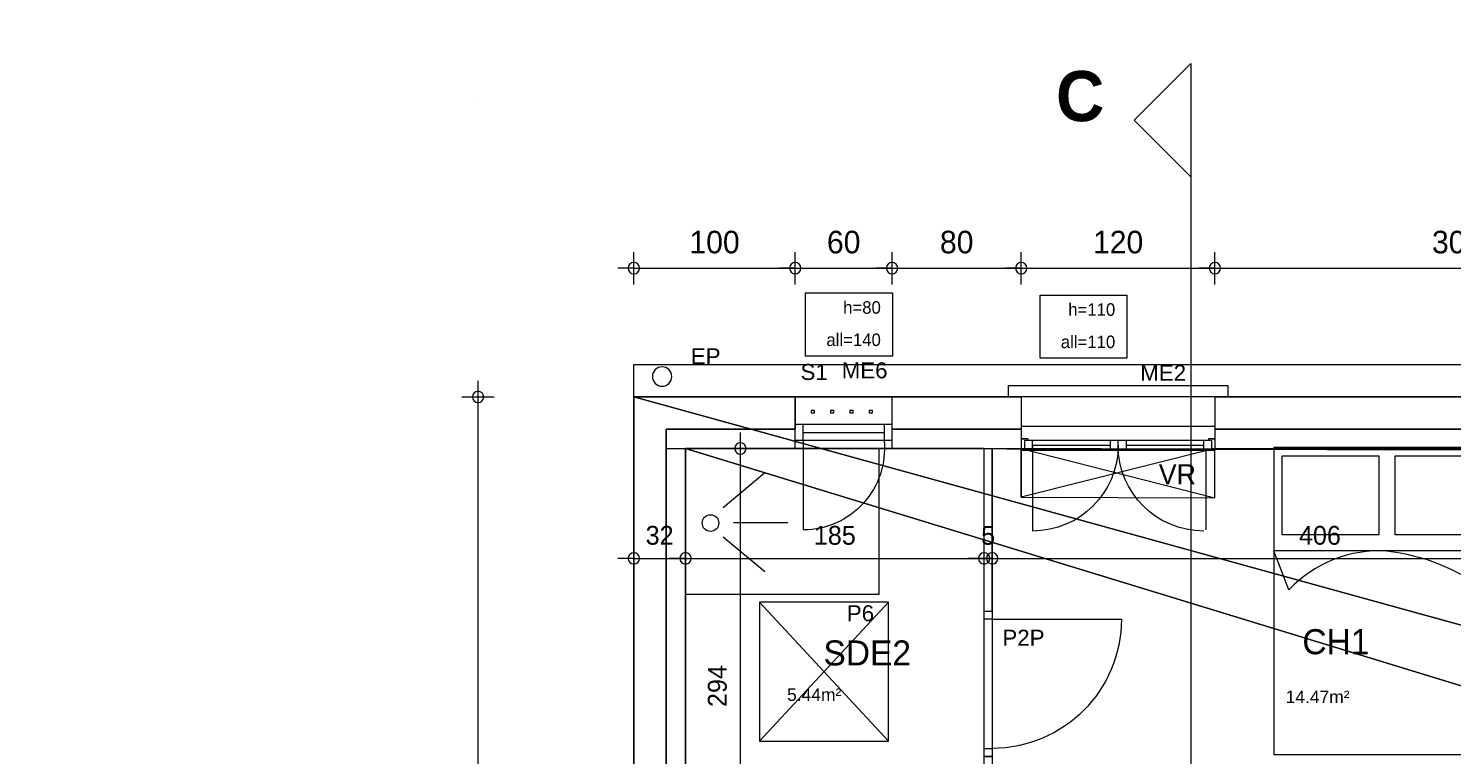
# Model space of a CAD drawing. Header units: metres. Extents: x -36.1 to 26, y -0.1 to 41.9.
# Drawn here: x -14.75 to -5.93, y 10.67 to 15.17 of the extents above; entities that cross this region are included whole.
import ezdxf
from ezdxf.enums import TextEntityAlignment as Align
from ezdxf.lldxf.tags import DXFTag

# ---------------------------------------------------------------- set-up
doc = ezdxf.new("R2010")
doc.units = ezdxf.units.M
doc.header["$MEASUREMENT"] = 0
for name, color, linetype in [('Calque commun', 7, 'Continuous'), ('Calque100', 7, 'Continuous'), ('Calque4', 7, 'Continuous'), ('Cotations', 7, 'Continuous'), ('Textes', 7, 'Continuous')]:
    doc.layers.add(name, color=color, linetype=linetype)
doc.styles.add('Arial4', font='arial.ttf', dxfattribs={"height": 0.077313})
doc.styles.add('Arial5', font='arial.ttf', dxfattribs={"height": 0.098961})
doc.styles.add('Century Gothic', font='GOTHIC.TTF', dxfattribs={"height": 0.155151})
doc.styles.add('Century Gothic2', font='GOTHIC.TTF', dxfattribs={"height": 0.139636})
doc.styles.add('Century Gothic5', font='GOTHIC.TTF', dxfattribs={"height": 0.077575})
doc.styles.add('Century Gothic6', font='GOTHIC.TTF', dxfattribs={"height": 0.116363})
doc.styles.add('Century Gothic7', font='GOTHIC.TTF', dxfattribs={"height": 0.124121})
doc.styles.add('Century Gothic8', font='GOTHICB.TTF', dxfattribs={"height": 0.31023})
tags = doc.linetypes.add('DASHDOT2', pattern=[0.5, 0.25, -0.125, 0, -0.125]).pattern_tags.tags
tags[10:11] = [DXFTag(74, 4), DXFTag(75, 0), DXFTag(340, '0'), DXFTag(46, 1.0), DXFTag(50, 0.0), DXFTag(44, 0.0), DXFTag(45, 0.0)]
tags[8:9] = [DXFTag(74, 4), DXFTag(75, 0), DXFTag(340, '0'), DXFTag(46, 1.0), DXFTag(50, 0.0), DXFTag(44, 0.0), DXFTag(45, 0.0)]
tags[6:7] = [DXFTag(74, 4), DXFTag(75, 0), DXFTag(340, '0'), DXFTag(46, 1.0), DXFTag(50, 0.0), DXFTag(44, 0.0), DXFTag(45, 0.0)]
tags[4:5] = [DXFTag(74, 4), DXFTag(75, 0), DXFTag(340, '0'), DXFTag(46, 1.0), DXFTag(50, 0.0), DXFTag(44, 0.0), DXFTag(45, 0.0)]
tags = doc.linetypes.add('DOT2', pattern=[0.125, 0, -0.125]).pattern_tags.tags
tags[6:7] = [DXFTag(74, 4), DXFTag(75, 0), DXFTag(340, '0'), DXFTag(46, 1.0), DXFTag(50, 0.0), DXFTag(44, 0.0), DXFTag(45, 0.0)]
tags[4:5] = [DXFTag(74, 4), DXFTag(75, 0), DXFTag(340, '0'), DXFTag(46, 1.0), DXFTag(50, 0.0), DXFTag(44, 0.0), DXFTag(45, 0.0)]
tags = doc.linetypes.add('HIDDEN', pattern=[0.375, 0.25, -0.125]).pattern_tags.tags
tags[6:7] = [DXFTag(74, 4), DXFTag(75, 0), DXFTag(340, '0'), DXFTag(46, 1.0), DXFTag(50, 0.0), DXFTag(44, 0.0), DXFTag(45, 0.0)]
tags[4:5] = [DXFTag(74, 4), DXFTag(75, 0), DXFTag(340, '0'), DXFTag(46, 1.0), DXFTag(50, 0.0), DXFTag(44, 0.0), DXFTag(45, 0.0)]
tags = doc.linetypes.add('HIDDEN2', pattern=[0.1875, 0.125, -0.0625]).pattern_tags.tags
tags[6:7] = [DXFTag(74, 4), DXFTag(75, 0), DXFTag(340, '0'), DXFTag(46, 1.0), DXFTag(50, 0.0), DXFTag(44, 0.0), DXFTag(45, 0.0)]
tags[4:5] = [DXFTag(74, 4), DXFTag(75, 0), DXFTag(340, '0'), DXFTag(46, 1.0), DXFTag(50, 0.0), DXFTag(44, 0.0), DXFTag(45, 0.0)]

# ---------------------------------------------------------------- blocks, each defined once
blk = doc.blocks.new('Block8295')
at = {"layer": 'Calque commun', "color": 7, "linetype": 'Continuous', "lineweight": 18}
for p, q in [((-10.7986, 12.8909), (-10.9986, 12.8909)), ((-10.7986, 12.6909), (-10.7986, 12.6909))]:
    blk.add_line(p, q, dxfattribs=at)
at = {"layer": 'Calque commun', "color": 7, "linetype": 'Continuous', "lineweight": 9}
blk.add_line((-10.7986, 12.5709), (-10.6786, 12.5709), dxfattribs=at)
blk = doc.blocks.new('Block8298')
at = {"layer": 'Calque commun', "color": 7, "linetype": 'Continuous', "lineweight": 18}
blk.add_line((-10.9986, 3.8909), (-10.9986, 12.8909), dxfattribs=at)
at = {"layer": 'Calque commun', "color": 7, "linetype": 'Continuous', "lineweight": 9}
for p, q in [((-10.7986, 4.0909), (-10.7986, 12.6909)), ((-10.6786, 4.2109), (-10.6786, 12.5709))]:
    blk.add_line(p, q, dxfattribs=at)
blk = doc.blocks.new('Block8299')
at = {"layer": 'Calque commun', "color": 7, "linetype": 'Continuous', "lineweight": 18}
for p, q in [((-10.9986, 12.8909), (-9.9986, 12.8909)), ((-9.3986, 12.8909), (-8.5986, 12.8909)), ((-7.3986, 12.8909), (-4.3986, 12.8909))]:
    blk.add_line(p, q, dxfattribs=at)
at = {"layer": 'Calque commun', "color": 7, "linetype": 'Continuous', "lineweight": 9}
for p, q in [((-10.7986, 12.6909), (-9.9986, 12.6909)), ((-9.3986, 12.6909), (-8.5986, 12.6909)), ((-7.3986, 12.6909), (-4.5986, 12.6909)), ((-10.6786, 12.5709), (-9.9986, 12.5709)), ((-9.3986, 12.5709), (-8.5986, 12.5709)), ((-7.3986, 12.5709), (-4.7186, 12.5709))]:
    blk.add_line(p, q, dxfattribs=at)
blk = doc.blocks.new('@PRES_1_$$_1')
at = {"layer": 'Calque commun', "color": 5, "linetype": 'Continuous', "lineweight": 9}
for p, q in [((0, 0.32), (0.6, 0.32)), ((0.6, 0.15), (0, 0.15)), ((0.05, 0.05), (0.05, 0.15)), ((0.05, 0.1), (0.55, 0.1)), ((0.55, 0.15), (0.55, 0.05)), ((0.6, 0.05), (0, 0.05)), ((0, 0), (0.6, 0))]:
    blk.add_line(p, q, dxfattribs=at)
blk = doc.blocks.new('@PRES_1_$$_1-2')
at = {"layer": 'Calque commun', "color": 0, "linetype": 'ByBlock', "lineweight": -2}
blk.add_line((0, 0), (0, 0.32), dxfattribs=at)
blk = doc.blocks.new('@PRES_1_$$_1-3')
at = {"layer": 'Calque commun', "color": 0, "linetype": 'ByBlock', "lineweight": -2}
blk.add_line((0, 0), (0, 0.32), dxfattribs=at)
blk = doc.blocks.new('INTER_2D_COMB')
at = {"layer": 'Calque4', "color": 0, "linetype": 'ByBlock', "lineweight": -2}
blk.add_blockref('@PRES_1_$$_1', (0, 0), dxfattribs=at)
at = {"layer": 'Calque4', "color": 7, "linetype": 'Continuous', "lineweight": 9}
blk.add_blockref('@PRES_1_$$_1-2', (0, 0), dxfattribs=at)
at = {"layer": 'Calque4', "color": 7, "linetype": 'Continuous', "lineweight": 9, "extrusion": (0, 0, -1), "xscale": -1, "yscale": -1, "zscale": -1, "rotation": -180}
blk.add_blockref('@PRES_1_$$_1-3', (-0.6, 0), dxfattribs=at)
blk = doc.blocks.new('PLACED_COMB')
at = {"layer": 'Calque4', "color": 0, "linetype": 'ByBlock', "lineweight": -2}
blk.add_blockref('INTER_2D_COMB', (0, 0), dxfattribs=at)
blk = doc.blocks.new('new7')
at = {"layer": 'Calque commun', "color": 5, "linetype": 'Continuous', "lineweight": 9}
blk.add_arc((0, 0), 0.5, 0, 359.9994, dxfattribs=at)
blk = doc.blocks.new('new8')
at = {"layer": 'Calque commun', "color": 5, "linetype": 'Continuous', "lineweight": 9}
blk.add_arc((0, 0), 0.5, 0, 359.9994, dxfattribs=at)
blk = doc.blocks.new('DimLine8380')
at = {"layer": 'Calque commun', "color": 5, "linetype": 'Continuous', "lineweight": 9}
for p, q in [((-11.9636, 12.8909), (-11.9636, 12.9909)), ((-12.0636, 12.8909), (-11.8636, 12.8909)), ((-11.9636, 3.8909), (-11.9636, 12.8909)), ((-12.0636, 3.8909), (-11.8636, 3.8909)), ((-11.9636, 3.8909), (-11.9636, 3.7909))]:
    blk.add_line(p, q, dxfattribs=at)
at = {"layer": 'Calque commun', "color": 5, "linetype": 'Continuous', "lineweight": 9, "xscale": 0.07000000029802322, "yscale": 0.07000000029802322, "zscale": 0.07000000029802322, "rotation": 90}
for name, p in [('new8', (-11.9636, 12.8909)), ('new7', (-11.9636, 3.8909))]:
    blk.add_blockref(name, p, dxfattribs=at)
at = {"layer": 'Calque commun', "color": 5, "linetype": 'Continuous', "lineweight": 9, "style": 'Century Gothic2'}
blk.add_text('900', height=0.13964, rotation=90.00001, dxfattribs=at).set_placement((-12.0136, 8.3909), align=Align.BOTTOM_CENTER)
blk = doc.blocks.new('@PRES_1_$$_1-7')
at = {"layer": 'Calque commun', "color": 2, "linetype": 'Continuous', "lineweight": 9}
for p, q in [((0, 0.33), (1.2, 0.33)), ((0, 0.32), (0, 0.33)), ((0, 0.32), (0.02, 0.32)), ((0.02, 0.27), (0.02, 0.32)), ((1.18, 0.27), (0.02, 0.27)), ((0.04, 0.26), (0.04, 0.27)), ((0.07, 0.33), (0.07, 0.27)), ((0.55, 0.27), (0.55, 0.33)), ((0.6, 0.33), (0.6, 0.27)), ((0.65, 0.27), (0.65, 0.33)), ((1.13, 0.33), (1.13, 0.27)), ((1.16, 0.26), (1.16, 0.27)), ((1.18, 0.32), (1.18, 0.27)), ((1.18, 0.32), (1.2, 0.32)), ((1.2, 0.32), (1.2, 0.33)), ((0.04, 0.26), (0, 0.26)), ((0, 0.26), (0.02, 0.26)), ((0, 0.18), (1.2, 0.18)), ((1.2, 0.26), (1.16, 0.26)), ((1.18, 0.26), (1.2, 0.26)), ((-0.08, 0), (-0.08, -0.07)), ((1.28, -0.07), (1.28, 0)), ((-0.08, -0.07), (1.28, -0.07))]:
    blk.add_line(p, q, dxfattribs=at)
at = {"layer": 'Calque commun', "color": 3, "linetype": 'Continuous', "lineweight": 9}
for p, q in [((0.55, 0.3), (0.07, 0.3)), ((1.13, 0.3), (0.65, 0.3))]:
    blk.add_line(p, q, dxfattribs=at)
blk = doc.blocks.new('@PRES_1_$$_1-8')
at = {"layer": 'Calque commun', "color": 0, "linetype": 'ByBlock', "lineweight": -2}
blk.add_line((0, 0), (0, 0.32), dxfattribs=at)
blk = doc.blocks.new('@PRES_1_$$_1-9')
at = {"layer": 'Calque commun', "color": 0, "linetype": 'ByBlock', "lineweight": -2}
blk.add_line((0, 0), (0, 0.32), dxfattribs=at)
blk = doc.blocks.new('INTER_2D_COMB3')
at = {"layer": 'Calque commun', "color": 0, "linetype": 'ByBlock', "lineweight": -2}
blk.add_blockref('@PRES_1_$$_1-7', (0, 0), dxfattribs=at)
at = {"layer": 'Calque commun', "color": 7, "linetype": 'Continuous', "lineweight": 9}
blk.add_blockref('@PRES_1_$$_1-8', (0, 0), dxfattribs=at)
at = {"layer": 'Calque commun', "color": 7, "linetype": 'Continuous', "lineweight": 9, "extrusion": (0, 0, -1), "xscale": -1, "yscale": -1, "zscale": -1, "rotation": -180}
blk.add_blockref('@PRES_1_$$_1-9', (-1.2, 0), dxfattribs=at)
blk = doc.blocks.new('PLACED_COMB3')
at = {"layer": 'Calque commun', "color": 0, "linetype": 'ByBlock', "lineweight": -2}
blk.add_blockref('INTER_2D_COMB3', (0, 0), dxfattribs=at)
blk = doc.blocks.new('_8')
at = {"layer": 'Calque commun', "color": 7, "linetype": 'Continuous', "lineweight": 9}
for p, q in [((-0.491, -0.1501), (-0.2333, -0.3664)), ((-0.6334, -0.4582), (-0.2969, -0.4582)), ((-0.491, -0.7635), (-0.2333, -0.5472))]:
    blk.add_line(p, q, dxfattribs=at)
blk.add_arc((-0.1549, -0.4608), 0.0514, 89.99999, 89.9994, dxfattribs=at)
blk = doc.blocks.new('@PRES_1_$$_1-30')
at = {"layer": 'Calque commun', "color": 5, "linetype": 'Continuous', "lineweight": 9}
blk.add_line((0.05, 0.05), (0.05, 0.85), dxfattribs=at)
at = {"layer": 'Calque commun', "color": 5, "linetype": 'Continuous', "lineweight": 9, "extrusion": (0, 0, -1)}
blk.add_arc((-0.05, 0.05), 0.8, 90, 180, dxfattribs=at)
at = {"layer": 'Calque commun', "color": 5, "linetype": 'Continuous', "lineweight": 9}
mesh = blk.add_polyface(dxfattribs=at)
corners = [(0, 0), (0, 0.05), (0.05, 0.05), (0.05, 0)]
mesh.append_faces([[corners[k] for k in face] for face in [(0, 1, 2, 3)]], dxfattribs={"color": 5})
mesh = blk.add_polyface(dxfattribs=at)
corners = [(0.85, 0), (0.85, 0.05), (0.9, 0.05), (0.9, 0)]
mesh.append_faces([[corners[k] for k in face] for face in [(0, 1, 2, 3)]], dxfattribs={"color": 5})
blk = doc.blocks.new('@PRES_1_$$_1-31')
at = {"layer": 'Calque commun', "color": 0, "linetype": 'Continuous', "lineweight": 9}
blk.add_line((0, 0), (0, 0.05), dxfattribs=at)
blk = doc.blocks.new('@PRES_1_$$_1-32')
at = {"layer": 'Calque commun', "color": 0, "linetype": 'Continuous', "lineweight": 9}
blk.add_line((0, 0), (0, 0.05), dxfattribs=at)
blk = doc.blocks.new('INTER_2D_COMB12')
at = {"layer": 'Calque commun', "color": 0, "linetype": 'ByBlock', "lineweight": -2}
blk.add_blockref('@PRES_1_$$_1-30', (0, 0), dxfattribs=at)
at = {"layer": 'Calque commun', "color": 15, "linetype": 'ByBlock', "lineweight": -2}
blk.add_blockref('@PRES_1_$$_1-31', (0, 0), dxfattribs=at)
at = {"layer": 'Calque commun', "color": 15, "linetype": 'ByBlock', "lineweight": -2, "extrusion": (0, 0, -1), "xscale": -1, "yscale": -1, "zscale": -1, "rotation": -180}
blk.add_blockref('@PRES_1_$$_1-32', (-0.9, 0), dxfattribs=at)
blk = doc.blocks.new('PLACED_COMB12')
at = {"layer": 'Calque commun', "color": 0, "linetype": 'ByBlock', "lineweight": -2}
blk.add_blockref('INTER_2D_COMB12', (0, 0), dxfattribs=at)
blk = doc.blocks.new('new71')
at = {"layer": 'Calque commun', "color": 5, "linetype": 'Continuous', "lineweight": 9}
blk.add_arc((0, 0), 0.5, 0, 359.9994, dxfattribs=at)
blk = doc.blocks.new('new72')
at = {"layer": 'Calque commun', "color": 5, "linetype": 'Continuous', "lineweight": 9}
blk.add_arc((0, 0), 0.5, 0, 359.9994, dxfattribs=at)
blk = doc.blocks.new('DimLine13344')
at = {"layer": 'Calque commun', "color": 5, "linetype": 'Continuous', "lineweight": 9}
for p, q in [((-10.9986, 13.5877), (-10.9986, 13.7877)), ((-9.9986, 13.5877), (-9.9986, 13.7877)), ((-10.9986, 13.6877), (-11.0986, 13.6877)), ((-10.9986, 13.6877), (-9.9986, 13.6877)), ((-9.9986, 13.6877), (-9.8986, 13.6877))]:
    blk.add_line(p, q, dxfattribs=at)
at = {"layer": 'Calque commun', "color": 5, "linetype": 'Continuous', "lineweight": 9, "xscale": 0.07000000029802322, "yscale": 0.07000000029802322, "zscale": 0.07000000029802322}
for name, p in [('new71', (-10.9986, 13.6877)), ('new72', (-9.9986, 13.6877))]:
    blk.add_blockref(name, p, dxfattribs=at)
at = {"layer": 'Calque commun', "color": 5, "linetype": 'Continuous', "lineweight": 9, "style": 'Century Gothic2'}
blk.add_text('100', height=0.13964, dxfattribs=at).set_placement((-10.4986, 13.7377), align=Align.BOTTOM_CENTER)
blk = doc.blocks.new('new73')
at = {"layer": 'Calque commun', "color": 5, "linetype": 'Continuous', "lineweight": 9}
blk.add_arc((0, 0), 0.5, 0, 359.9994, dxfattribs=at)
blk = doc.blocks.new('new74')
at = {"layer": 'Calque commun', "color": 5, "linetype": 'Continuous', "lineweight": 9}
blk.add_arc((0, 0), 0.5, 0, 359.9994, dxfattribs=at)
blk = doc.blocks.new('DimLine13352')
at = {"layer": 'Calque commun', "color": 5, "linetype": 'Continuous', "lineweight": 9}
for p, q in [((-9.9986, 13.5877), (-9.9986, 13.7877)), ((-9.3986, 13.5877), (-9.3986, 13.7877)), ((-9.9986, 13.6877), (-10.0986, 13.6877)), ((-9.9986, 13.6877), (-9.3986, 13.6877)), ((-9.3986, 13.6877), (-9.2986, 13.6877))]:
    blk.add_line(p, q, dxfattribs=at)
at = {"layer": 'Calque commun', "color": 5, "linetype": 'Continuous', "lineweight": 9, "xscale": 0.07000000029802322, "yscale": 0.07000000029802322, "zscale": 0.07000000029802322}
for name, p in [('new73', (-9.9986, 13.6877)), ('new74', (-9.3986, 13.6877))]:
    blk.add_blockref(name, p, dxfattribs=at)
at = {"layer": 'Calque commun', "color": 5, "linetype": 'Continuous', "lineweight": 9, "style": 'Century Gothic2'}
blk.add_text('60', height=0.13964, dxfattribs=at).set_placement((-9.6986, 13.7377), align=Align.BOTTOM_CENTER)
blk = doc.blocks.new('new75')
at = {"layer": 'Calque commun', "color": 5, "linetype": 'Continuous', "lineweight": 9}
blk.add_arc((0, 0), 0.5, 0, 359.9994, dxfattribs=at)
blk = doc.blocks.new('new76')
at = {"layer": 'Calque commun', "color": 5, "linetype": 'Continuous', "lineweight": 9}
blk.add_arc((0, 0), 0.5, 0, 359.9994, dxfattribs=at)
blk = doc.blocks.new('DimLine13360')
at = {"layer": 'Calque commun', "color": 5, "linetype": 'Continuous', "lineweight": 9}
for p, q in [((-9.3986, 13.5877), (-9.3986, 13.7877)), ((-8.5986, 13.5877), (-8.5986, 13.7877)), ((-9.3986, 13.6877), (-9.4986, 13.6877)), ((-9.3986, 13.6877), (-8.5986, 13.6877)), ((-8.5986, 13.6877), (-8.4986, 13.6877))]:
    blk.add_line(p, q, dxfattribs=at)
at = {"layer": 'Calque commun', "color": 5, "linetype": 'Continuous', "lineweight": 9, "xscale": 0.07000000029802322, "yscale": 0.07000000029802322, "zscale": 0.07000000029802322}
for name, p in [('new75', (-9.3986, 13.6877)), ('new76', (-8.5986, 13.6877))]:
    blk.add_blockref(name, p, dxfattribs=at)
at = {"layer": 'Calque commun', "color": 5, "linetype": 'Continuous', "lineweight": 9, "style": 'Century Gothic2'}
blk.add_text('80', height=0.13964, dxfattribs=at).set_placement((-8.9986, 13.7377), align=Align.BOTTOM_CENTER)
blk = doc.blocks.new('new77')
at = {"layer": 'Calque commun', "color": 5, "linetype": 'Continuous', "lineweight": 9}
blk.add_arc((0, 0), 0.5, 0, 359.9994, dxfattribs=at)
blk = doc.blocks.new('new78')
at = {"layer": 'Calque commun', "color": 5, "linetype": 'Continuous', "lineweight": 9}
blk.add_arc((0, 0), 0.5, 0, 359.9994, dxfattribs=at)
blk = doc.blocks.new('DimLine13368')
at = {"layer": 'Calque commun', "color": 5, "linetype": 'Continuous', "lineweight": 9}
for p, q in [((-8.5986, 13.5877), (-8.5986, 13.7877)), ((-7.3986, 13.5877), (-7.3986, 13.7877)), ((-8.5986, 13.6877), (-8.6986, 13.6877)), ((-8.5986, 13.6877), (-7.3986, 13.6877)), ((-7.3986, 13.6877), (-7.2986, 13.6877))]:
    blk.add_line(p, q, dxfattribs=at)
at = {"layer": 'Calque commun', "color": 5, "linetype": 'Continuous', "lineweight": 9, "xscale": 0.07000000029802322, "yscale": 0.07000000029802322, "zscale": 0.07000000029802322}
for name, p in [('new77', (-8.5986, 13.6877)), ('new78', (-7.3986, 13.6877))]:
    blk.add_blockref(name, p, dxfattribs=at)
at = {"layer": 'Calque commun', "color": 5, "linetype": 'Continuous', "lineweight": 9, "style": 'Century Gothic2'}
blk.add_text('120', height=0.13964, dxfattribs=at).set_placement((-7.9986, 13.7377), align=Align.BOTTOM_CENTER)
blk = doc.blocks.new('new79')
at = {"layer": 'Calque commun', "color": 5, "linetype": 'Continuous', "lineweight": 9}
blk.add_arc((0, 0), 0.5, 0, 359.9994, dxfattribs=at)
blk = doc.blocks.new('new80')
at = {"layer": 'Calque commun', "color": 5, "linetype": 'Continuous', "lineweight": 9}
blk.add_arc((0, 0), 0.5, 0, 359.9994, dxfattribs=at)
blk = doc.blocks.new('DimLine13376')
at = {"layer": 'Calque commun', "color": 5, "linetype": 'Continuous', "lineweight": 9}
for p, q in [((-7.3986, 13.5877), (-7.3986, 13.7877)), ((-4.3986, 13.5877), (-4.3986, 13.7877)), ((-7.3986, 13.6877), (-7.4986, 13.6877)), ((-7.3986, 13.6877), (-4.3986, 13.6877)), ((-4.3986, 13.6877), (-4.2986, 13.6877))]:
    blk.add_line(p, q, dxfattribs=at)
at = {"layer": 'Calque commun', "color": 5, "linetype": 'Continuous', "lineweight": 9, "xscale": 0.07000000029802322, "yscale": 0.07000000029802322, "zscale": 0.07000000029802322}
for name, p in [('new79', (-7.3986, 13.6877)), ('new80', (-4.3986, 13.6877))]:
    blk.add_blockref(name, p, dxfattribs=at)
at = {"layer": 'Calque commun', "color": 5, "linetype": 'Continuous', "lineweight": 9, "style": 'Century Gothic2'}
blk.add_text('300', height=0.13964, dxfattribs=at).set_placement((-5.8986, 13.7377), align=Align.BOTTOM_CENTER)
blk = doc.blocks.new('new101')
at = {"layer": 'Calque commun', "color": 5, "linetype": 'Continuous', "lineweight": 9}
blk.add_arc((0, 0), 0.5, 0, 359.9994, dxfattribs=at)
blk = doc.blocks.new('new102')
at = {"layer": 'Calque commun', "color": 5, "linetype": 'Continuous', "lineweight": 9}
blk.add_arc((0, 0), 0.5, 0, 359.9994, dxfattribs=at)
blk = doc.blocks.new('DimLine13582')
at = {"layer": 'Calque commun', "color": 5, "linetype": 'Continuous', "lineweight": 9}
for p, q in [((-10.9986, 11.7914), (-10.9986, 11.9914)), ((-10.6786, 11.7914), (-10.6786, 11.9914)), ((-10.9986, 11.8914), (-11.0986, 11.8914)), ((-10.9986, 11.8914), (-10.6786, 11.8914)), ((-10.6786, 11.8914), (-10.5786, 11.8914))]:
    blk.add_line(p, q, dxfattribs=at)
at = {"layer": 'Calque commun', "color": 5, "linetype": 'Continuous', "lineweight": 9, "xscale": 0.07000000029802322, "yscale": 0.07000000029802322, "zscale": 0.07000000029802322}
for name, p in [('new101', (-10.9986, 11.8914)), ('new102', (-10.6786, 11.8914))]:
    blk.add_blockref(name, p, dxfattribs=at)
at = {"layer": 'Calque commun', "color": 5, "linetype": 'Continuous', "lineweight": 9, "style": 'Century Gothic6'}
blk.add_text('32', height=0.11636, dxfattribs=at).set_placement((-10.8386, 11.9414), align=Align.BOTTOM_CENTER)
blk = doc.blocks.new('new103')
at = {"layer": 'Calque commun', "color": 5, "linetype": 'Continuous', "lineweight": 9}
blk.add_arc((0, 0), 0.5, 0, 359.9994, dxfattribs=at)
blk = doc.blocks.new('new104')
at = {"layer": 'Calque commun', "color": 5, "linetype": 'Continuous', "lineweight": 9}
blk.add_arc((0, 0), 0.5, 0, 359.9994, dxfattribs=at)
blk = doc.blocks.new('DimLine13590')
at = {"layer": 'Calque commun', "color": 5, "linetype": 'Continuous', "lineweight": 9}
for p, q in [((-10.6786, 11.7914), (-10.6786, 11.9914)), ((-8.8286, 11.7914), (-8.8286, 11.9914)), ((-10.6786, 11.8914), (-10.7786, 11.8914)), ((-10.6786, 11.8914), (-8.8286, 11.8914)), ((-8.8286, 11.8914), (-8.7286, 11.8914))]:
    blk.add_line(p, q, dxfattribs=at)
at = {"layer": 'Calque commun', "color": 5, "linetype": 'Continuous', "lineweight": 9, "xscale": 0.07000000029802322, "yscale": 0.07000000029802322, "zscale": 0.07000000029802322}
for name, p in [('new103', (-10.6786, 11.8914)), ('new104', (-8.8286, 11.8914))]:
    blk.add_blockref(name, p, dxfattribs=at)
at = {"layer": 'Calque commun', "color": 5, "linetype": 'Continuous', "lineweight": 9, "style": 'Century Gothic6'}
blk.add_text('185', height=0.11636, dxfattribs=at).set_placement((-9.7536, 11.9414), align=Align.BOTTOM_CENTER)
blk = doc.blocks.new('new105')
at = {"layer": 'Calque commun', "color": 5, "linetype": 'Continuous', "lineweight": 9}
blk.add_arc((0, 0), 0.5, 0, 359.9994, dxfattribs=at)
blk = doc.blocks.new('new106')
at = {"layer": 'Calque commun', "color": 5, "linetype": 'Continuous', "lineweight": 9}
blk.add_arc((0, 0), 0.5, 0, 359.9994, dxfattribs=at)
blk = doc.blocks.new('DimLine13598')
at = {"layer": 'Calque commun', "color": 5, "linetype": 'Continuous', "lineweight": 9}
for p, q in [((-8.8286, 11.7914), (-8.8286, 11.9914)), ((-8.7786, 11.7914), (-8.7786, 11.9914)), ((-8.8286, 11.8914), (-8.9286, 11.8914)), ((-8.8286, 11.8914), (-8.7786, 11.8914)), ((-8.7786, 11.8914), (-8.6786, 11.8914))]:
    blk.add_line(p, q, dxfattribs=at)
at = {"layer": 'Calque commun', "color": 5, "linetype": 'Continuous', "lineweight": 9, "xscale": 0.07000000029802322, "yscale": 0.07000000029802322, "zscale": 0.07000000029802322}
for name, p in [('new105', (-8.8286, 11.8914)), ('new106', (-8.7786, 11.8914))]:
    blk.add_blockref(name, p, dxfattribs=at)
at = {"layer": 'Calque commun', "color": 5, "linetype": 'Continuous', "lineweight": 9, "style": 'Century Gothic6'}
blk.add_text('5', height=0.1164, dxfattribs=at).set_placement((-8.8036, 11.9414), align=Align.BOTTOM_CENTER)
blk = doc.blocks.new('new107')
at = {"layer": 'Calque commun', "color": 5, "linetype": 'Continuous', "lineweight": 9}
blk.add_arc((0, 0), 0.5, 0, 359.9994, dxfattribs=at)
blk = doc.blocks.new('new108')
at = {"layer": 'Calque commun', "color": 5, "linetype": 'Continuous', "lineweight": 9}
blk.add_arc((0, 0), 0.5, 0, 359.9994, dxfattribs=at)
blk = doc.blocks.new('DimLine13606')
at = {"layer": 'Calque commun', "color": 5, "linetype": 'Continuous', "lineweight": 9}
for p, q in [((-8.7786, 11.7914), (-8.7786, 11.9914)), ((-4.7186, 11.7914), (-4.7186, 11.9914)), ((-8.7786, 11.8914), (-8.8786, 11.8914)), ((-8.7786, 11.8914), (-4.7186, 11.8914)), ((-4.7186, 11.8914), (-4.6186, 11.8914))]:
    blk.add_line(p, q, dxfattribs=at)
at = {"layer": 'Calque commun', "color": 5, "linetype": 'Continuous', "lineweight": 9, "xscale": 0.07000000029802322, "yscale": 0.07000000029802322, "zscale": 0.07000000029802322}
for name, p in [('new107', (-8.7786, 11.8914)), ('new108', (-4.7186, 11.8914))]:
    blk.add_blockref(name, p, dxfattribs=at)
at = {"layer": 'Calque commun', "color": 5, "linetype": 'Continuous', "lineweight": 9, "style": 'Century Gothic6'}
blk.add_text('406', height=0.11636, dxfattribs=at).set_placement((-6.7486, 11.9414), align=Align.BOTTOM_CENTER)
blk = doc.blocks.new('new115')
at = {"layer": 'Calque commun', "color": 5, "linetype": 'Continuous', "lineweight": 9}
blk.add_arc((0, 0), 0.5, 0, 359.9994, dxfattribs=at)
blk = doc.blocks.new('new116')
at = {"layer": 'Calque commun', "color": 5, "linetype": 'Continuous', "lineweight": 9}
blk.add_arc((0, 0), 0.5, 0, 359.9994, dxfattribs=at)
blk = doc.blocks.new('DimLine13654')
at = {"layer": 'Calque commun', "color": 5, "linetype": 'Continuous', "lineweight": 9}
for p, q in [((-10.3386, 12.5718), (-10.3386, 12.6718)), ((-10.4386, 12.5718), (-10.2386, 12.5718)), ((-10.3386, 9.6309), (-10.3386, 12.5718)), ((-10.2386, 9.6309), (-10.4386, 9.6309)), ((-10.3386, 9.6309), (-10.3386, 9.5309))]:
    blk.add_line(p, q, dxfattribs=at)
at = {"layer": 'Calque commun', "color": 5, "linetype": 'Continuous', "lineweight": 9, "xscale": 0.07000000029802322, "yscale": 0.07000000029802322, "zscale": 0.07000000029802322, "rotation": 90}
for name, p in [('new116', (-10.3386, 12.5718)), ('new115', (-10.3386, 9.6309))]:
    blk.add_blockref(name, p, dxfattribs=at)
at = {"layer": 'Calque commun', "color": 5, "linetype": 'Continuous', "lineweight": 9, "style": 'Century Gothic6'}
blk.add_text('294', height=0.11636, rotation=90.00019, dxfattribs=at).set_placement((-10.3886, 11.1014), align=Align.BOTTOM_CENTER)
blk = doc.blocks.new('fleche08')
at = {"layer": 'Calque100', "color": 6, "linetype": 'Continuous', "lineweight": 18}
mesh = blk.add_polyface(dxfattribs=at)
corners = [(-0.35, -0.35), (0, 0), (0.35, -0.35)]
mesh.append_faces([[corners[k] for k in face] for face in [(0, 1, 2)]], dxfattribs={"color": 6})
blk = doc.blocks.new('dbed1')
at = {"layer": 'Calque commun', "color": 8, "linetype": 'ByBlock', "lineweight": 9}
for p, q in [((-1.9, 0), (-1.9, 0)), ((-1.9, 0), (-1.9, 0)), ((0, 0), (-1.9, 0)), ((-1.9, 0), (-1.9, -1.4)), ((-1.76, 0), (-1.76, 0)), ((-1.76, 0), (-1.76, 0)), ((-1.71, 0), (-1.71, 0)), ((-1.71, 0), (-1.71, 0)), ((-0.8805, -0.0925), (-0.64, 0)), ((-0.64, -0.7), (-0.64, 0)), ((-0.15, 0), (-0.15, 0)), ((-0.15, 0), (-0.15, 0)), ((-0.1, 0), (-0.15, 0)), ((-0.1, 0), (-0.1, 0)), ((-0.1, 0), (-0.1, 0)), ((0, 0), (0, 0)), ((0, 0), (0, 0)), ((0, -1.4), (0, 0)), ((-0.54, -0.65), (-0.54, -0.05)), ((-0.54, -0.05), (-0.05, -0.05)), ((-0.05, -0.05), (-0.05, -0.65)), ((-0.64, -1.4), (-0.64, -0.7)), ((-0.05, -0.65), (-0.54, -0.65)), ((-0.54, -0.75), (-0.05, -0.75)), ((-0.54, -1.35), (-0.54, -0.75)), ((-0.05, -0.75), (-0.05, -1.35)), ((-0.64, -1.4), (-0.8805, -1.3075)), ((-1.9, -1.4), (-1.9, -1.4)), ((-1.9, -1.4), (-1.9, -1.4)), ((-1.9, -1.4), (-0.04, -1.4)), ((-0.05, -1.35), (-0.54, -1.35)), ((0, -1.4), (0, -1.4)), ((0, -1.4), (0, -1.4))]:
    blk.add_line(p, q, dxfattribs=at)
at = {"layer": 'Calque commun', "color": 3, "linetype": 'ByBlock', "lineweight": 9}
blk.add_line((-0.04, -1.4), (0, -1.4), dxfattribs=at)
at = {"layer": 'Calque commun', "color": 8, "linetype": 'ByBlock', "lineweight": 9}
blk.add_arc((-1.4135, -0.6549), 0.7748, 356.66489, 46.53592, dxfattribs=at)
at = {"layer": 'Calque commun', "color": 8, "linetype": 'ByBlock', "lineweight": 9, "extrusion": (0, 0, -1)}
blk.add_arc((1.8659, -0.566), 1.2332, 186.23946, 216.96135, dxfattribs=at)

msp = doc.modelspace()

# ---------------------------------------------------------------- linework, layer by layer
at = {"layer": 'Calque commun', "color": 7, "linetype": 'Continuous', "lineweight": 9}
for p, q in [((-11.9767, 14.7139), (-11.9767, 14.7139)), ((-9.4786, 12.5685), (-10.6786, 12.5709)), ((-9.4786, 11.6709), (-9.4786, 12.5685)), ((-8.7786, 11.5659), (-8.7786, 12.5709)), ((-8.7786, 12.5709), (-8.7786, 12.1909)), ((-10.6786, 11.6709), (-9.4786, 11.6709))]:
    msp.add_line(p, q, dxfattribs=at)
at = {"layer": 'Calque commun', "color": 12, "linetype": 'Continuous', "lineweight": 18}
for p, q in [((-7.3986, 12.8909), (-7.3986, 12.686)), ((-4.5986, 12.6909), (-7.3986, 12.6909))]:
    msp.add_line(p, q, dxfattribs=at)
at = {"layer": 'Calque commun', "color": 7, "linetype": 'HIDDEN', "lineweight": 9}
for p, q in [((-9.9486, 12.6209), (-9.9486, 12.0709)), ((-7.3986, 12.5709), (-8.5986, 12.2703)), ((-8.5986, 12.2703), (-8.5986, 12.5709)), ((-8.5986, 12.5709), (-7.3986, 12.2668)), ((-8.5986, 12.5609), (-8.5986, 12.2703)), ((-8.5286, 12.5909), (-8.5286, 12.0609)), ((-7.4527, 12.0681), (-7.4527, 12.5609)), ((-7.3986, 12.2668), (-7.3986, 12.5709)), ((-8.5986, 12.2703), (-7.3986, 12.2668))]:
    msp.add_line(p, q, dxfattribs=at)
at = {"layer": 'Calque commun', "color": 15, "linetype": 'Continuous', "lineweight": 18}
for p, q in [((-8.8286, 12.5709), (-8.7786, 12.5709)), ((-8.8286, 11.5659), (-8.8286, 12.5709)), ((-8.7786, 11.5659), (-8.7786, 12.5709))]:
    msp.add_line(p, q, dxfattribs=at)
at = {"layer": 'Calque commun', "color": 16, "linetype": 'HIDDEN2', "lineweight": 9, "flags": 128}
msp.add_lwpolyline([(-9.4204, 11.62), (-10.2204, 11.62), (-10.2204, 10.7596), (-9.4204, 10.7596), (-10.2204, 11.62), (-9.4204, 10.7596), (-9.4204, 11.62), (-10.2204, 10.7596)], dxfattribs=at)
at = {"layer": 'Calque commun', "color": 12, "linetype": 'Continuous', "lineweight": 18}
for points in [[(-9.9986, 12.8909, 0), (-9.9986, 12.6909, 0), (-10.7986, 12.6909, 0), (-10.7986, 4.0909, 0), (-9.9986, 4.0909, 0), (-9.9986, 3.8909, 0)], [(-8.5986, 12.8909, 0), (-8.5986, 12.6909, 0), (-9.3986, 12.6909, 0), (-9.3986, 12.8909, 0)]]:
    msp.add_polyline3d(points, dxfattribs=at)
at = {"layer": 'Calque commun', "color": 11, "linetype": 'Continuous', "lineweight": 18}
msp.add_arc((-10.8235, 13.0173), 0.06, 89.99999, 89.9994, dxfattribs=at)
at = {"layer": 'Calque commun', "color": 7, "linetype": 'HIDDEN', "lineweight": 9, "extrusion": (0, 0, -1)}
for centre, radius, start, end in [((9.9486, 12.5709), 0.5025, 174.28939, 269.99989), ((8.5286, 12.5909), 0.53, 180, 270), ((7.4686, 12.5909), 0.53, 270, 0)]:
    msp.add_arc(centre, radius, start, end, dxfattribs=at)
at = {"layer": 'Cotations', "color": 1, "linetype": 'DASHDOT2', "lineweight": 18, "flags": 128}
msp.add_lwpolyline([(-7.5484, 14.9537), (-7.5484, 1.1525), (-7.5484, 1.1525)], dxfattribs=at)

# ---------------------------------------------------------------- block references
at = {"layer": 'Calque commun', "color": 0, "linetype": 'ByBlock', "lineweight": -2}
for name, p, rotation in [('fleche08', (-7.8984, 14.6037), 90), ('PLACED_COMB12', (-8.8286, 11.5659), -90.00000000000001)]:
    msp.add_blockref(name, p, dxfattribs=dict(at, rotation=rotation))
at = {"layer": 'Calque commun', "color": 5, "linetype": 'Continuous', "lineweight": 9}
for name in ['DimLine13344', 'DimLine13352', 'DimLine13360', 'DimLine13368', 'DimLine13376', 'DimLine8380', 'DimLine13654', 'DimLine13582', 'DimLine13590', 'DimLine13598', 'DimLine13606']:
    msp.add_blockref(name, (0, 0), dxfattribs=at)
at = {"layer": 'Calque commun', "color": 0, "linetype": 'ByBlock', "lineweight": -2}
for name in ['Block8295', 'Block8298', 'Block8299']:
    msp.add_blockref(name, (0, 0), dxfattribs=at)
at = {"layer": 'Calque commun', "color": 0, "linetype": 'ByBlock', "lineweight": -2, "xscale": -1, "yscale": -1, "zscale": -1, "rotation": -180}
msp.add_blockref('PLACED_COMB', (-9.9986, 12.5709), dxfattribs=at)
at = {"layer": 'Calque commun', "color": 0, "linetype": 'ByBlock', "lineweight": -2, "extrusion": (0, 0, -1), "xscale": -1, "yscale": -1, "zscale": -1}
msp.add_blockref('PLACED_COMB3', (8.5986, 12.8909), dxfattribs=at)
at = {"layer": 'Calque commun', "color": 0, "linetype": 'DOT2', "lineweight": -2, "rotation": 90}
msp.add_blockref('dbed1', (-7.0331, 12.5774), dxfattribs=at)
at = {"layer": 'Calque commun', "color": 0, "linetype": 'ByBlock', "lineweight": -2, "extrusion": (0, 0, -1), "xscale": -1, "yscale": -1, "zscale": -1, "rotation": -180}
msp.add_blockref('_8', (10.6786, 12.5709), dxfattribs=at)

# ---------------------------------------------------------------- texts
at = {"layer": 'Calque commun', "color": 5, "linetype": 'ByBlock', "lineweight": -2, "char_height": 0.07758, "attachment_point": 3, "line_spacing_factor": 1.546883, "style": 'Century Gothic5'}
for s, insert in [('h=80\\Pall=140', (-9.4684, 13.4836)), ('h=110\\Pall=110', (-8.0164, 13.4707))]:
    msp.add_mtext(s, dxfattribs=dict(at, insert=insert))
at = {"layer": 'Textes', "color": 5, "linetype": 'ByBlock', "lineweight": -2, "style": 'Century Gothic8'}
msp.add_text('C', height=0.3102, dxfattribs=at).set_placement((-8.3834, 14.908), align=Align.TOP_LEFT)
at = {"layer": 'Textes', "color": 5, "linetype": 'ByBlock', "lineweight": -2, "style": 'Arial5'}
for s, p in [('EP', (-10.6458, 13.0635)), ('P6', (-9.6792, 11.4728)), ('P2P', (-8.7157, 11.3213))]:
    msp.add_text(s, height=0.09896, dxfattribs=at).set_placement(p, align=Align.BOTTOM_LEFT)
for s, p in [('S1', (-9.797, 12.9662)), ('ME6', (-9.4268, 12.9764)), ('ME2', (-7.5776, 12.9609))]:
    msp.add_text(s, height=0.09896, dxfattribs=at).set_placement(p, align=Align.BOTTOM_RIGHT)
at = {"layer": 'Textes', "color": 5, "linetype": 'ByBlock', "lineweight": -2}
for s, height, style, p in [('VR', 0.12412, 'Century Gothic7', (-7.5163, 12.4745)), ('SDE2', 0.15515, 'Century Gothic', (-9.2818, 11.384)), ('CH1', 0.15515, 'Century Gothic', (-6.4421, 11.4536))]:
    msp.add_text(s, height=height, dxfattribs=dict(at, style=style)).set_placement(p, align=Align.TOP_RIGHT)
at = {"layer": 'Textes', "color": 9, "linetype": 'ByBlock', "lineweight": -2, "style": 'Arial4'}
for s, p in [('5.44m²', (-10.0493, 10.9863)), ('14.47m²', (-6.9609, 10.9726))]:
    msp.add_text(s, height=0.07731, dxfattribs=at).set_placement(p, align=Align.BOTTOM_LEFT)

# ---------------------------------------------------------------- meshes
at = {"layer": 'Calque commun', "color": 7, "linetype": 'Continuous', "lineweight": 9}
mesh = msp.add_polyface(dxfattribs=at)
corners = [(25.9622, 41.8575), (-34.0378, 41.8575), (-34.0378, -0.1425), (25.9622, -0.1425)]
mesh.append_faces([[corners[k] for k in face] for face in [(0, 1, 2, 3)]], dxfattribs={"color": 7})
at = {"layer": 'Calque commun', "color": 9, "linetype": 'Continuous', "lineweight": 9}
mesh = msp.add_polyface(dxfattribs=at)
corners = [(-10.9986, 3.8909), (-4.3986, 11.0709), (-10.9986, 12.8909), (-4.3986, 4.471), (1.8414, 11.0709), (8.4414, 14.471), (1.8414, 14.471), (2.0214, 5.471), (8.4414, 5.471), (-4.3986, 12.8909), (2.0214, 4.471), (-4.3986, 3.8909)]
mesh.append_faces([[corners[k] for k in face] for face in [(4, 5, 6), (3, 0, 11)]], dxfattribs={"vtx0": -1, "color": 9})
mesh.append_faces([[corners[k] for k in face] for face in [(0, 1, 2)]], dxfattribs={"vtx0": -1, "vtx1": -1, "color": 9})
mesh.append_faces([[corners[k] for k in face] for face in [(3, 1, 0), (3, 7, 1)]], dxfattribs={"vtx0": -1, "vtx1": -1, "vtx2": -1, "color": 9})
mesh.append_faces([[corners[k] for k in face] for face in [(7, 4, 1)]], dxfattribs={"vtx0": -1, "vtx2": -1, "color": 9})
mesh.append_faces([[corners[k] for k in face] for face in [(9, 2, 1)]], dxfattribs={"vtx1": -1, "color": 9})
mesh.append_faces([[corners[k] for k in face] for face in [(7, 8, 4), (8, 5, 4)]], dxfattribs={"vtx1": -1, "vtx2": -1, "color": 9})
mesh.append_faces([[corners[k] for k in face] for face in [(3, 10, 7)]], dxfattribs={"vtx2": -1, "color": 9})
at = {"layer": 'Calque commun', "color": 11, "linetype": 'Continuous', "lineweight": 18}
mesh = msp.add_polyface(dxfattribs=at)
corners = [(-9.9342, 13.5344), (-9.3958, 13.5344), (-9.3958, 13.1437), (-9.9342, 13.1437)]
mesh.append_faces([[corners[k] for k in face] for face in [(0, 1, 2, 3)]], dxfattribs={"color": 11})
mesh = msp.add_polyface(dxfattribs=at)
corners = [(-8.4822, 13.5215), (-7.9438, 13.5215), (-7.9438, 13.1308), (-8.4822, 13.1308)]
mesh.append_faces([[corners[k] for k in face] for face in [(0, 1, 2, 3)]], dxfattribs={"color": 11})
at = {"layer": 'Calque commun', "color": 16, "linetype": 'HIDDEN2', "lineweight": 9}
mesh = msp.add_polyface(dxfattribs=at)
corners = [(-4.3986, 13.0909), (-4.3986, 12.8909), (-10.9986, 12.8909), (-10.9986, 13.0909)]
mesh.append_faces([[corners[k] for k in face] for face in [(0, 1, 2, 3)]], dxfattribs={"color": 16})
at = {"layer": 'Calque commun', "color": 25, "linetype": 'Continuous', "lineweight": 18}
mesh = msp.add_polyface(dxfattribs=at)
corners = [(-9.8802, 12.807), (-9.9002, 12.807), (-9.9002, 12.7921), (-9.8802, 12.7921)]
mesh.append_faces([[corners[k] for k in face] for face in [(0, 1, 2, 3)]], dxfattribs={"color": 25})
mesh = msp.add_polyface(dxfattribs=at)
corners = [(-9.7602, 12.807), (-9.7802, 12.807), (-9.7802, 12.7921), (-9.7602, 12.7921)]
mesh.append_faces([[corners[k] for k in face] for face in [(0, 1, 2, 3)]], dxfattribs={"color": 25})
mesh = msp.add_polyface(dxfattribs=at)
corners = [(-9.6402, 12.807), (-9.6602, 12.807), (-9.6602, 12.7921), (-9.6402, 12.7921)]
mesh.append_faces([[corners[k] for k in face] for face in [(0, 1, 2, 3)]], dxfattribs={"color": 25})
mesh = msp.add_polyface(dxfattribs=at)
corners = [(-9.5202, 12.807), (-9.5402, 12.807), (-9.5402, 12.7921), (-9.5202, 12.7921)]
mesh.append_faces([[corners[k] for k in face] for face in [(0, 1, 2, 3)]], dxfattribs={"color": 25})
at = {"layer": 'Calque commun', "color": 9, "linetype": 'Continuous', "lineweight": 9}
mesh = msp.add_polyface(dxfattribs=at)
corners = [(-8.8286, 12.5709), (-10.6786, 12.5709), (-10.6786, 9.6309), (-8.8286, 9.6309)]
mesh.append_faces([[corners[k] for k in face] for face in [(0, 1, 2, 3)]], dxfattribs={"color": 9})
mesh = msp.add_polyface(dxfattribs=at)
corners = [(-10.6786, 12.5709), (-4.7186, 10.7509), (-10.6786, 4.2109), (-1.4986, 10.7509), (-4.7186, 4.791), (-4.7186, 4.2109), (-1.4986, 4.791), (-4.7186, 12.559)]
mesh.append_faces([[corners[k] for k in face] for face in [(4, 2, 5), (0, 1, 7)]], dxfattribs={"vtx0": -1, "color": 9})
mesh.append_faces([[corners[k] for k in face] for face in [(0, 1, 1), (4, 1, 2)]], dxfattribs={"vtx0": -1, "vtx1": -1, "vtx2": -1, "color": 9})
mesh.append_faces([[corners[k] for k in face] for face in [(4, 3, 1)]], dxfattribs={"vtx0": -1, "vtx2": -1, "color": 9})
mesh.append_faces([[corners[k] for k in face] for face in [(3, 1, 1)]], dxfattribs={"vtx1": -1, "color": 9})
mesh.append_faces([[corners[k] for k in face] for face in [(0, 2, 1)]], dxfattribs={"vtx1": -1, "vtx2": -1, "color": 9})
mesh.append_faces([[corners[k] for k in face] for face in [(4, 6, 3)]], dxfattribs={"vtx2": -1, "color": 9})
mesh = msp.add_polyface(dxfattribs=at)
corners = [(-8.7786, 12.5709), (-8.7786, 9.0009), (-4.7186, 9.0009), (-4.7186, 12.559)]
mesh.append_faces([[corners[k] for k in face] for face in [(0, 1, 2, 3)]], dxfattribs={"color": 9})
mesh = msp.add_polyface(dxfattribs=at)
corners = [(-2.4586, 8.0235), (-2.4586, 8.8809), (-3.0886, 8.8809), (-4.7186, 4.2109), (-4.7186, 8.0209), (-8.8286, 8.9209), (-3.0886, 10.7509), (-4.3486, 10.1009), (-4.6686, 8.9209), (-4.6686, 10.1009), (-10.6786, 4.2109), (-10.6786, 9.5809), (-8.8286, 9.5809), (-4.3486, 10.7509)]
mesh.append_faces([[corners[k] for k in face] for face in [(6, 7, 2), (10, 5, 11), (0, 2, 4)]], dxfattribs={"vtx0": -1, "vtx1": -1, "color": 9})
mesh.append_faces([[corners[k] for k in face] for face in [(8, 4, 2), (8, 2, 7)]], dxfattribs={"vtx0": -1, "vtx1": -1, "vtx2": -1, "color": 9})
mesh.append_faces([[corners[k] for k in face] for face in [(9, 8, 7), (12, 11, 5)]], dxfattribs={"vtx1": -1, "color": 9})
mesh.append_faces([[corners[k] for k in face] for face in [(3, 4, 5), (8, 5, 4), (10, 3, 5)]], dxfattribs={"vtx1": -1, "vtx2": -1, "color": 9})
mesh.append_faces([[corners[k] for k in face] for face in [(0, 1, 2), (6, 13, 7)]], dxfattribs={"vtx2": -1, "color": 9})

doc.saveas('drawing.dxf')
